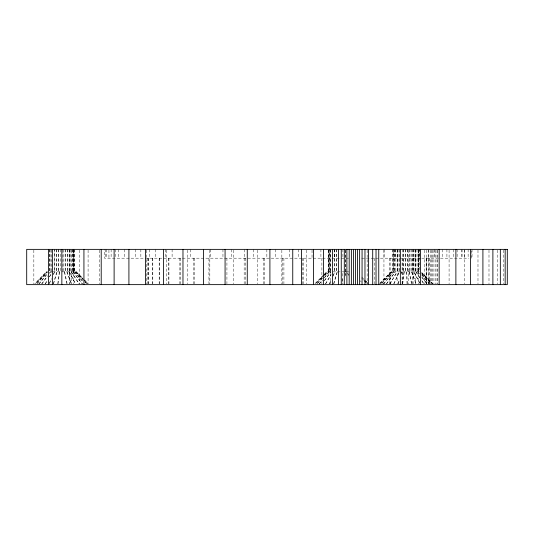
<?xml version="1.0" encoding="UTF-8"?>
<svg xmlns="http://www.w3.org/2000/svg" width="534" height="534" viewBox="0 0 534 534"><rect width="100%" height="100%" fill="white"/><g stroke="black" fill="none" stroke-linecap="round" stroke-linejoin="round"><path stroke-width="0.4" stroke-dasharray="2.67 2" d="M73.765 250.199L73.358 271.853L73.358 249.365M418.462 250.199L418.049 271.853L418.109 249.365M58.052 283.834L59.514 271.853M402.749 283.834L404.205 271.853M57.759 283.834L59.347 271.853M402.456 283.834L404.044 271.853M53.574 283.834L57.025 271.853M333.863 283.834L337.308 271.853M398.271 283.834L399.192 280.644M401.261 273.448L401.722 271.853M53.293 283.834L56.864 271.853M333.576 283.834L337.154 271.853M397.984 283.834L399.178 279.843M401.081 273.448L401.561 271.853M49.302 283.881L51.311 279.369M53.32 274.856L54.655 271.853M329.585 283.881L330.926 280.877M332.936 276.365L334.945 271.853M393.999 283.881L399.018 272.6M49.375 283.133L51.431 278.621M53.48 274.109L54.508 271.853L54.461 249.365M329.318 283.881L331.033 280.123M333.082 275.611L334.798 271.853M393.732 283.881L399.205 271.853L399.158 250.199M45.357 283.928L47.453 280.377M49.549 276.826L51.231 273.982M325.647 283.928L331.093 274.69M390.054 283.928L397.183 271.853M45.116 283.928L47.246 280.377M49.375 276.826L52.352 271.853L49.749 271.853L49.749 249.365M325.406 283.928L330.94 274.69M389.813 283.928L397.049 271.853M41.872 283.961L47.186 276.559M49.602 273.194L50.57 271.853M324.572 280.597L330.853 271.853M386.563 283.961L395.267 271.853M41.659 283.961L47.519 275.884M49.475 273.194L50.45 271.853M324.392 280.597L330.74 271.853M386.356 283.961L395.147 271.853M38.935 283.995L47.379 273.768M319.219 283.995L322.389 280.163M324.498 277.607L329.244 271.853M383.632 283.995L393.658 271.853M38.768 283.995L47.272 273.768M319.052 283.995L322.242 280.163M324.372 277.607L329.151 271.853L329.171 249.365L329.124 271.853M383.459 283.995L393.565 271.853L393.585 249.365M37.193 283.421L47.152 272.46M317.476 283.421L322.463 277.94M324.672 275.504L327.996 271.853M381.89 283.421L392.403 271.853M37.073 283.421L47.639 271.853L46.391 271.853L34.83 283.474M317.356 283.421L322.362 277.94M324.592 275.504L327.923 271.853M381.77 283.421L392.336 271.853M35.611 283.474L46.845 271.853L35.538 283.474M315.828 283.474L323.711 275.337L315.901 283.474M324.278 274.756L327.095 271.853M324.325 274.756L327.135 271.853M380.235 283.474L391.502 271.853M380.308 283.474L391.542 271.853M315.113 283.474L323.778 274.756M324.378 274.176L326.674 271.853L331.374 271.853M379.52 283.474L391.088 271.853L419.217 271.853L419.217 249.365M348.602 258.182L104.484 258.182L104.484 249.365M361.745 258.182L421.253 258.182M421.813 258.182L468.952 258.182M52.486 271.853L61.884 271.853M62.051 271.853L76.322 271.853L82.717 278.241M332.775 271.853L341.54 271.853M342.174 271.853L344.063 271.853M344.697 271.853L347.133 271.853M347.287 271.853L348.795 271.853M421.6 272.433L432.64 283.474M361.838 277.079L363.587 278.821M365.91 281.151L367.652 282.893M85.04 280.57L87.95 283.474M432.286 283.474L421.967 273.014L432.233 283.474M364.435 279.99L367.879 283.474M83.004 278.821L76.122 271.853L82.964 278.821M83.578 279.409L87.589 283.474M364.395 279.99L367.826 283.474M83.531 279.409L87.543 283.474M421.84 273.595L431.172 283.474M361.818 278.241L364.021 280.57M364.568 281.151L366.765 283.474M75.494 271.853L82.63 279.409M84.826 281.732L86.475 283.474M421.773 273.595L431.071 283.474M364.475 281.151L366.664 283.474M75.441 271.853L82.55 279.409M84.739 281.732L86.374 283.474M421.82 274.897L429.289 283.421M74.46 271.853L82.99 281.592M421.726 274.897L429.142 283.421M74.38 271.853L82.857 281.592M417.742 271.853L419.744 274.409M421.74 276.966L427.24 283.995M360.33 280.797L361.331 282.079M73.051 271.853L82.543 283.995M417.641 271.853L419.617 274.409M422.094 277.607L427.046 283.995M72.944 271.853L82.349 283.995M415.993 271.853L420.024 277.907M421.813 280.597L424.049 283.961M71.302 271.853L79.352 283.961M415.873 271.853L419.844 277.907M422.054 281.271L423.822 283.961M71.176 271.853L79.125 283.961M419.971 283.214L413.957 271.853L413.95 249.365M69.266 271.853L75.654 283.928M419.724 283.214L413.817 271.853L413.837 249.365M69.12 271.853L75.394 283.928M411.694 271.853L416.246 283.881M347.854 273.355L348.422 274.856M66.997 271.853L71.549 283.881M411.54 271.853L415.966 283.881M347.687 273.355L348.515 275.611M66.843 271.853L71.269 283.881M409.271 271.853L411.861 283.834M345.031 272.647L345.725 275.844M64.574 271.853L67.164 283.834M409.104 271.853L411.567 283.834M345.024 273.448L345.845 277.446M64.407 271.853L66.87 283.834M406.748 271.853L407.322 283.834M342.414 273.448L342.915 283.834M406.581 271.853L407.021 283.834M342.441 279.042L342.614 283.834M418.476 249.365L418.81 271.853L418.81 250.199M73.779 249.365L74.113 271.853L74.153 249.365M503.455 250.186L503.455 283.814M497.521 250.186L497.521 283.814M488.99 250.186L488.99 283.814M477.983 250.186L477.983 283.814M472.016 249.365L472.016 258.182L471.462 258.182L471.462 249.365M468.131 249.365L468.131 258.182M464.8 249.365L464.8 258.182M464.627 250.186L464.627 283.814M462.077 249.365L462.077 258.182M461.296 249.365L461.296 258.182M457.137 249.365L457.137 258.182M453.386 249.365L453.386 258.182M449.087 250.186L449.087 283.814M446.918 249.365L446.918 258.182M442.192 249.365L442.192 258.182M437.159 250.186L437.159 283.814M437.039 250.186L437.039 283.814M435.497 250.186L435.497 283.814M434.296 249.365L434.296 258.182M433.928 250.186L433.928 283.814M432.34 250.186L432.34 283.814M431.559 250.186L431.559 283.814M430.684 250.186L430.684 283.814M429.069 258.182L429.069 283.808M428.989 258.182L428.989 283.808M428.822 250.186L428.822 283.814M428.662 249.365L428.662 258.182M426.773 250.186L426.773 283.814M426.406 258.182L426.406 283.808M426.172 258.182L426.172 283.808M424.497 250.186L424.497 283.814M419.457 249.365L419.457 258.182M418.85 249.365L418.85 271.853M418.563 250.186L418.563 283.814M416.947 249.365L417.027 271.853M415.626 249.365L415.626 271.853M415.525 249.365L415.525 271.853M415.432 250.186L415.432 283.814M413.116 258.182L413.116 283.808M413.009 249.365L413.009 258.182M412.602 258.182L412.602 283.808M412.048 249.365L412.048 271.853M411.921 249.365L411.921 271.853M409.972 249.365L409.972 271.853M409.832 249.365L409.832 271.853M408.336 250.186L408.336 283.814M407.782 249.365L407.782 271.853M407.636 249.365L407.636 271.853M405.54 249.365L405.54 271.853M405.393 249.365L405.393 271.853M403.317 249.365L403.317 271.853M403.17 249.365L403.17 271.853M402.749 258.182L402.749 283.808M402.636 249.365L402.636 258.182M402.102 258.182L402.102 283.808M399.031 249.365L399.031 271.853M397.343 249.365L397.343 271.853M397.236 249.365L397.236 271.853M397.136 250.186L397.136 283.814M395.781 249.365L395.694 271.853M395.467 249.365L395.467 258.182M394.519 249.365L394.519 271.853M394.446 249.365L394.446 271.853M393.531 249.365L393.531 271.853M392.977 249.365L393.004 271.853M392.804 249.365L392.804 271.853M390.154 258.182L390.154 283.808M389.393 258.182L389.393 283.808M384.073 249.365L384.073 258.182M383.946 250.186L383.946 283.814M374.714 258.182L374.714 283.808M367.158 250.186L367.158 283.814M345.565 250.199L345.565 271.853M345.425 250.199L345.425 271.853M342.901 249.365L342.901 258.182M336.754 249.365L336.754 271.853M336.62 249.365L336.62 271.853M334.745 249.365L334.745 271.853M334.624 249.365L334.624 271.853M334.264 249.365L334.264 258.182M330.786 250.186L330.786 283.814M330.105 249.365L330.105 271.853M330.039 249.365L330.039 271.853M328.39 249.365L328.39 271.853M321.882 258.182L321.882 283.808M320.914 249.365L320.914 258.182M312.036 250.166L312.036 258.182M306.429 250.186L306.429 283.814M303.579 258.182L303.579 283.808M302.484 258.182L302.484 283.808M298.433 249.365L298.433 258.182M289.455 249.365L289.455 258.182M283.908 258.182L283.908 283.808M282.813 258.182L282.813 283.808M281.852 250.186L281.852 283.814M275.798 249.365L275.798 258.182M266.853 249.365L266.853 258.182M264.323 258.182L264.323 283.808M263.242 258.182L263.242 283.808M257.355 250.186L257.355 283.814M253.35 249.365L253.35 258.182M245.206 258.182L245.206 283.808M244.572 249.365L244.572 258.182M244.165 258.182L244.165 283.808M233.245 250.186L233.245 283.814M231.429 249.365L231.429 258.182M226.93 258.182L226.93 283.808M222.958 249.365L222.958 258.182M210.376 249.365L210.376 258.182M209.829 250.186L209.829 283.814M208.934 258.182L208.934 283.808M194.283 258.182L194.283 283.808M193.468 258.182L193.468 283.808M190.498 249.365L190.498 258.182M187.401 250.186L187.401 283.814M180.559 258.182L180.559 283.808M179.851 258.182L179.851 283.808M172.108 249.365L172.108 258.182M168.924 258.182L168.924 283.808M168.343 258.182L168.343 283.808M166.241 250.186L166.241 283.814M165.286 249.365L165.286 258.182M159.619 258.182L159.619 283.808M159.172 258.182L159.172 283.808M155.474 249.365L155.474 258.182M152.811 258.182L152.811 283.808M152.51 258.182L152.51 283.808M149.427 249.365L149.427 258.182M148.646 258.182L148.646 283.808M148.492 258.182L148.492 283.808M147.197 258.182L147.197 283.808M146.623 250.186L146.623 283.814M140.856 249.365L140.856 258.182M135.669 249.365L135.669 258.182M124.228 249.365L124.228 258.182M118.515 249.365L118.515 258.182M115.271 249.365L115.271 258.182M111.125 249.365L111.125 258.182M108.936 250.166L108.936 258.182M106.426 249.365L106.426 258.182M105.325 249.365L105.325 258.182M99.331 250.186L99.331 283.814M88.09 250.186L88.09 283.814M79.366 250.186L79.366 283.814M74.52 249.365L74.506 271.853M73.418 249.365L73.418 271.853M73.271 250.186L73.271 283.814M72.33 249.365L72.33 271.853M72.25 249.365L72.25 271.853M71.376 250.186L71.376 283.814M70.935 249.365L70.828 271.853M69.887 250.186L69.887 283.814M69.26 249.365L69.253 283.814M69.14 249.365L69.14 271.853M67.351 249.365L67.351 271.853M67.224 249.365L67.224 271.853M65.275 249.365L65.275 271.853M65.135 249.365L65.135 271.853M63.085 249.365L63.085 271.853M62.939 250.199L62.939 271.853M60.696 249.365L60.696 271.853M58.62 249.365L58.62 271.853M58.473 249.365L58.473 271.853M56.47 249.365L56.47 271.853M56.33 249.365L56.33 271.853M54.335 249.365L54.335 271.853M51.09 250.199L51.09 271.853M50.997 249.365L50.997 271.853M49.822 249.365L49.822 271.853M33.842 250.186L33.842 283.814M328.597 271.853L328.597 249.365L328.57 271.853"/><path stroke-width="0.8" d="M505.164 249.365L505.164 284.635M500.338 249.365L500.338 284.635M492.889 249.365L492.889 284.635M482.91 249.365L482.91 284.635M470.521 249.365L470.521 284.635M455.882 249.365L455.882 284.635M439.162 249.365L439.162 284.635M420.578 249.365L420.578 284.635M400.36 249.365L400.36 284.635M378.753 249.365L378.753 284.635M376.029 249.365L376.029 284.635M372.705 249.365L372.705 284.635M368.56 249.365L368.56 284.635M364.969 249.365L364.969 284.635M362.059 249.365L362.059 284.635M359.622 249.365L359.622 284.635M357.44 249.365L357.44 284.635M355.417 249.365L355.417 284.635M353.455 249.365L353.455 284.635M351.365 249.365L351.365 284.635M349.189 249.365L349.189 284.635M346.88 249.365L346.88 284.635M344.296 249.365L344.296 284.635M341.253 249.365L341.253 284.635M338.449 249.365L338.449 284.635M332.395 249.365L332.395 284.635M323.424 249.365L323.424 284.635M313.471 249.365L313.471 284.635M301.436 249.365L301.436 284.635M292.752 249.365L292.752 284.635M269.91 249.365L269.91 284.635M247.269 249.365L247.269 284.635M225.074 249.365L225.074 284.635M203.561 249.365L203.561 284.635M182.975 249.365L182.975 284.635M163.531 249.365L163.531 284.635M145.448 249.365L145.448 284.635M128.914 249.365L128.914 284.635M114.116 249.365L114.116 284.635M101.213 249.365L101.213 284.635M83.931 249.365L83.931 284.635M61.844 249.365L61.844 284.635M52.372 249.365L52.372 284.635M48.547 249.365L48.547 284.635M507.3 249.365L26.7 249.365L26.7 284.635L507.3 284.635L507.3 249.365"/></g></svg>
